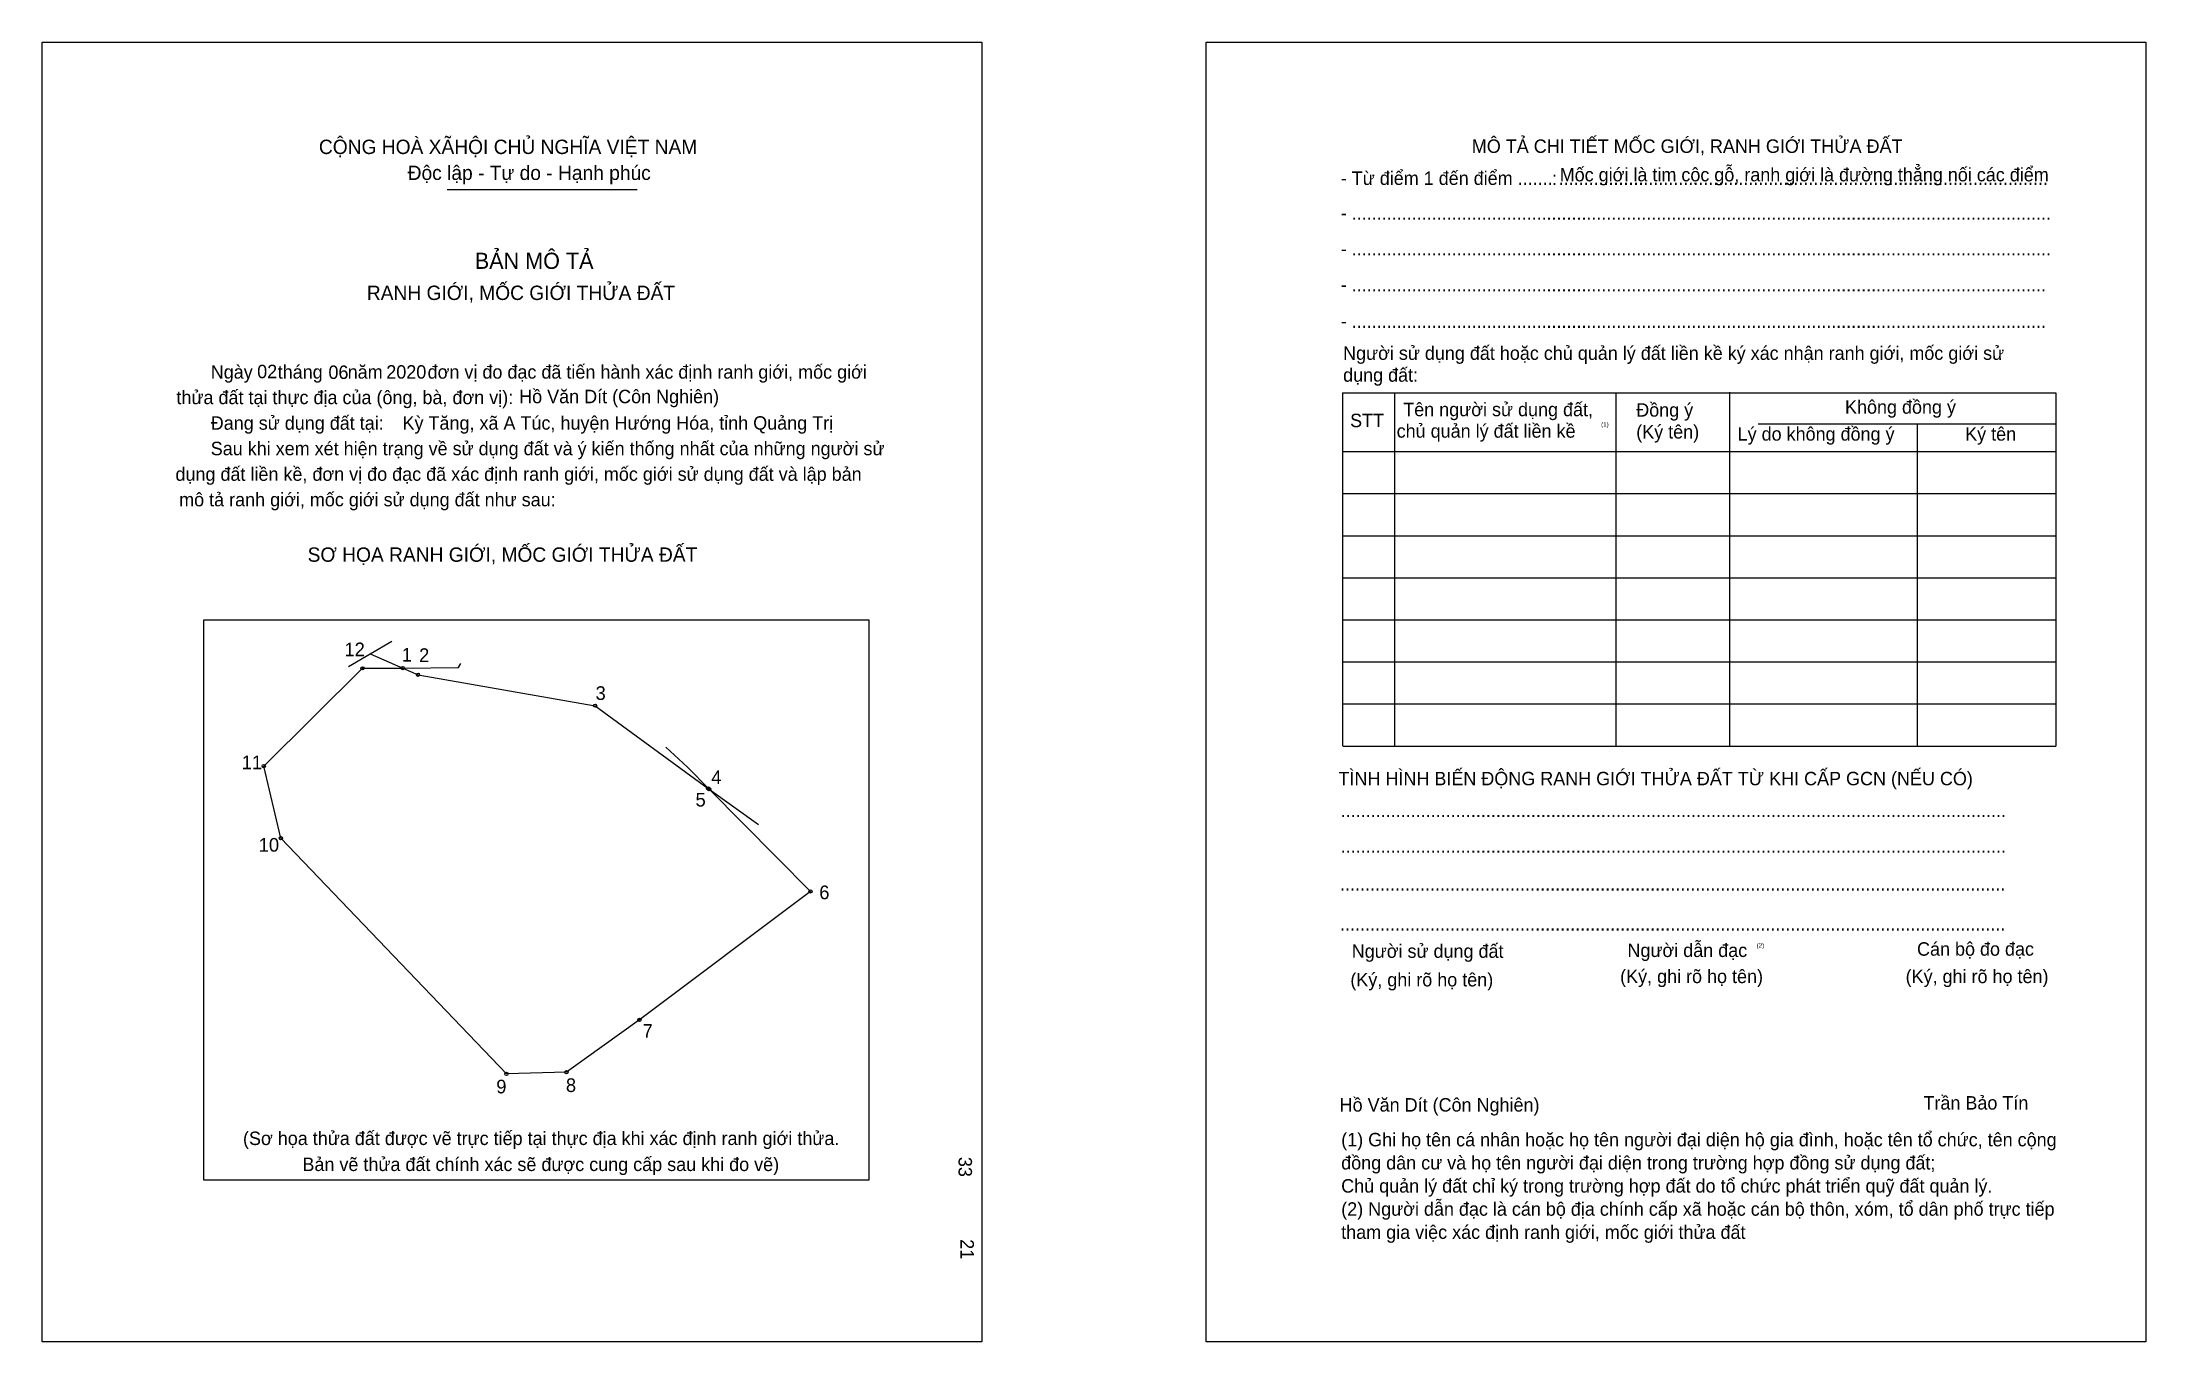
# Model space of a CAD drawing. Extents: x 549276 to 549611, y 1823359 to 1823566.
import ezdxf

# ---------------------------------------------------------------- set-up
doc = ezdxf.new("R2010")
doc.units = 0
for name, color, linetype in [('bmtKhungInTrang1', 7, 'Continuous'), ('bmtKhungInTrang2', 7, 'Continuous'), ('bmtNoiDung', 7, 'Continuous'), ('bmtTemplate', 7, 'Continuous'), ('CanhThua', 7, 'Continuous'), ('MocDinhThua', 7, 'Continuous'), ('RauThua', 7, 'Continuous'), ('SoHieuDinhThua', 7, 'Continuous')]:
    doc.layers.add(name, color=color, linetype=linetype)

msp = doc.modelspace()

# ---------------------------------------------------------------- linework, layer by layer
at = {"layer": 'bmtKhungInTrang1'}
msp.add_lwpolyline([(549275.53, 1823566.03), (549425.48, 1823566.03), (549425.48, 1823358.64), (549275.53, 1823358.64)], close=True, dxfattribs=at)
at = {"layer": 'bmtKhungInTrang2'}
msp.add_lwpolyline([(549461.24, 1823566.03), (549611.19, 1823566.03), (549611.19, 1823358.64), (549461.24, 1823358.64)], close=True, dxfattribs=at)
at = {"layer": 'bmtTemplate'}
for p, q in [((549340.15, 1823542.53), (549370.47, 1823542.53)), ((549491.32, 1823510.09), (549491.32, 1823453.71)), ((549526.59, 1823510.09), (549526.59, 1823453.71)), ((549544.74, 1823510.16), (549544.74, 1823453.71)), ((549596.83, 1823510.09), (549596.83, 1823453.71)), ((549549.34, 1823505.13), (549596.83, 1823505.13)), ((549483.1, 1823500.7), (549596.83, 1823500.7)), ((549483.1, 1823493.98), (549596.83, 1823493.98)), ((549483.1, 1823487.27), (549596.83, 1823487.27)), ((549483.1, 1823480.56), (549596.83, 1823480.56)), ((549483.1, 1823473.85), (549596.83, 1823473.85)), ((549483.1, 1823467.14), (549596.83, 1823467.14)), ((549483.1, 1823460.42), (549596.83, 1823460.42)), ((549483.1, 1823453.71), (549596.83, 1823453.71))]:
    msp.add_line(p, q, dxfattribs=at)
for points in [[(549483.02, 1823510.09), (549596.83, 1823510.09)], [(549483.02, 1823510.09), (549483.02, 1823453.71)], [(549574.69, 1823505.06), (549574.69, 1823453.71)]]:
    msp.add_lwpolyline(points, dxfattribs=at)
msp.add_lwpolyline([(549301.33, 1823384.47), (549301.33, 1823473.84), (549407.43, 1823473.84), (549407.43, 1823384.47)], close=True, dxfattribs=at)
at = {"layer": 'CanhThua'}
for p, q in [((549310.9, 1823450.51), (549326.64, 1823466.11)), ((549326.64, 1823466.11), (549333.07, 1823466.15)), ((549333.07, 1823466.15), (549335.51, 1823465.08)), ((549335.51, 1823465.08), (549363.76, 1823460.15)), ((549363.76, 1823460.15), (549381.79, 1823446.95)), ((549313.63, 1823439), (549310.9, 1823450.51)), ((549381.79, 1823446.95), (549381.98, 1823446.81)), ((549381.98, 1823446.81), (549398.13, 1823430.52)), ((549349.61, 1823401.4), (549313.63, 1823439)), ((549398.13, 1823430.52), (549370.83, 1823410.01)), ((549370.83, 1823410.01), (549359.2, 1823401.67)), ((549359.2, 1823401.67), (549349.61, 1823401.4))]:
    msp.add_line(p, q, dxfattribs=at)
at = {"layer": 'MocDinhThua'}
for centre in [(549326.64, 1823466.11), (549333.07, 1823466.15), (549335.51, 1823465.08), (549363.76, 1823460.15), (549310.9, 1823450.51), (549381.79, 1823446.95), (549381.98, 1823446.81), (549313.63, 1823439), (549398.13, 1823430.52), (549370.83, 1823410.01), (549349.61, 1823401.4), (549359.2, 1823401.67)]:
    msp.add_circle(centre, 0.262, dxfattribs=at)
at = {"layer": 'RauThua'}
for p, q in [((549327.88, 1823468.43), (549331.35, 1823470.43)), ((549324.42, 1823466.41), (549327.88, 1823468.43)), ((549327.88, 1823468.43), (549333.07, 1823466.15)), ((549327.88, 1823468.43), (549333.07, 1823466.15)), ((549333.07, 1823466.15), (549341.96, 1823466.22)), ((549341.96, 1823466.22), (549342.33, 1823466.89)), ((549375.03, 1823453.53), (549378.48, 1823450.34)), ((549378.48, 1823450.34), (549381.98, 1823446.81)), ((549381.98, 1823446.81), (549389.85, 1823441.2))]:
    msp.add_line(p, q, dxfattribs=at)

# ---------------------------------------------------------------- texts
at = {"layer": 'bmtNoiDung'}
for s, height, p in [('02', 2.145, (549309.85, 1823512.4)), ('06', 2.145, (549321.22, 1823512.28)), ('2020', 2.145, (549330.45, 1823512.33)), ('Hồ Văn Dít (Côn Nghiên)', 2.1455, (549351.65, 1823508.41)), ('Kỳ Tăng, xã A Túc, huyện Hướng Hóa, tỉnh Quảng Trị', 2.1455, (549333.04, 1823504.19)), ('Hồ Văn Dít (Côn Nghiên)', 2.1455, (549482.55, 1823395.39))]:
    msp.add_text(s, height=height, dxfattribs=at).set_placement(p)
for s, p in [('33', (549421.75, 1823388.16)), ('21', (549422.05, 1823375.03))]:
    msp.add_text(s, height=2.145, rotation=270, dxfattribs=at).set_placement(p)
at = {"layer": 'bmtTemplate'}
for s, height, p in [('CỘNG HOÀ XÃHỘI CHỦ NGHĨA VIỆT NAM', 2.2885, (549319.7, 1823548.17)), ('MÔ TẢ CHI TIẾT MỐC GIỚI, RANH GIỚI THỬA ĐẤT', 2.1447, (549503.64, 1823548.35)), ('Độc lập - Tự do - Hạnh phúc', 2.2885, (549333.86, 1823544.03)), ('Mốc giới là tim cộc gỗ, ranh giới là đường thẳng nối các điểm', 2.1447, (549517.66, 1823543.81)), ('- Từ điểm 1 đến điểm .......', 2.1447, (549482.73, 1823543.24)), (':', 2.14, (549516.43, 1823543.24)), ('..................................................................................................', 2.1447, (549517.48, 1823543.24)), ('- ............................................................................................................................................', 2.14467, (549482.73, 1823537.68)), ('BẢN MÔ TẢ', 2.575, (549344.57, 1823529.85)), ('- ............................................................................................................................................', 2.14467, (549482.73, 1823531.98)), ('RANH GIỚI, MỐC GIỚI THỬA ĐẤT', 2.2885, (549327.35, 1823524.88)), ('- ...........................................................................................................................................', 2.14467, (549482.73, 1823526.27)), ('- ...........................................................................................................................................', 2.14467, (549482.73, 1823520.43)), ('Người sử dụng đất hoặc chủ quản lý đất liền kề ký xác nhận ranh giới, mốc giới sử', 2.1447, (549483.1, 1823515.33)), ('Ngày     tháng     năm         đơn vị đo đạc đã tiến hành xác định ranh giới, mốc giới ', 2.1455, (549302.44, 1823512.33)), ('dụng đất:', 2.145, (549483.1, 1823511.84)), ('thửa đất tại thực địa của (ông, bà, đơn vị):', 2.1455, (549296.97, 1823508.26)), ('Đang sử dụng đất tại:', 2.1455, (549302.44, 1823504.18)), ('STT', 2.145, (549484.22, 1823504.59)), ('Tên người sử dụng đất,', 2.1447, (549492.7, 1823506.34)), ('Đồng ý', 2.145, (549529.87, 1823506.27)), ('Không đồng ý', 2.1447, (549563.18, 1823506.74)), ('chủ quản lý đất liền kề', 2.1447, (549491.65, 1823502.91)), ('(1)', 0.715, (549524.27, 1823504.67)), ('(Ký tên)', 2.145, (549529.87, 1823502.78)), ('Lý do không đồng ý', 2.1447, (549546.05, 1823502.44)), ('Ký tên', 2.145, (549582.35, 1823502.44)), ('Sau khi xem xét hiện trạng về sử dụng đất và ý kiến thống nhất của những người sử ', 2.1455, (549302.44, 1823500.11)), ('dụng đất liền kề, đơn vị đo đạc đã xác định ranh giới, mốc giới sử dụng đất và lập bản', 2.1455, (549296.81, 1823496.03)), ('mô tả ranh giới, mốc giới sử dụng đất như sau:', 2.1455, (549297.4, 1823491.96)), ('SƠ HỌA RANH GIỚI, MỐC GIỚI THỬA ĐẤT', 2.2885, (549317.9, 1823483.11)), ('TÌNH HÌNH BIẾN ĐỘNG RANH GIỚI THỬA ĐẤT TỪ KHI CẤP GCN (NẾU CÓ)', 2.1447, (549482.37, 1823447.45)), ('.....................................................................................................................................', 2.14788, (549482.73, 1823442.4)), ('.....................................................................................................................................', 2.14788, (549482.73, 1823436.7)), ('.....................................................................................................................................', 2.14788, (549482.62, 1823430.66)), ('.....................................................................................................................................', 2.14788, (549482.62, 1823424.28)), ('Người sử dụng đất', 2.1447, (549484.48, 1823419.92)), ('Người dẫn đạc', 2.1447, (549528.47, 1823420.05)), ('(2)', 0.715, (549549.07, 1823421.53)), ('Cán bộ đo đạc', 2.1447, (549574.67, 1823420.26)), ('(Ký, ghi rõ họ tên)', 2.1447, (549484.26, 1823415.36)), ('(Ký, ghi rõ họ tên)', 2.1447, (549527.3, 1823415.89)), ('(Ký, ghi rõ họ tên)', 2.1447, (549572.85, 1823415.89)), ('Trần Bảo Tín', 2.1447, (549575.69, 1823395.71)), ('(Sơ họa thửa đất được vẽ trực tiếp tại thực địa khi xác định ranh giới thửa.', 2.1455, (549307.59, 1823390.05)), ('(1) Ghi họ tên cá nhân hoặc họ tên người đại diện hộ gia đình, hoặc tên tổ chức, tên cộng', 2.1447, (549482.8, 1823389.84)), ('Bản vẽ thửa đất chính xác sẽ được cung cấp sau khi đo vẽ)', 2.1455, (549317.07, 1823385.9)), ('đồng dân cư và họ tên người đại diện trong trường hợp đồng sử dụng đất;', 2.1447, (549482.8, 1823386.15)), ('Chủ quản lý đất chỉ ký trong trường hợp đất do tổ chức phát triển quỹ đất quản lý.', 2.1447, (549482.8, 1823382.46)), ('(2) Người dẫn đạc là cán bộ địa chính cấp xã hoặc cán bộ thôn, xóm, tổ dân phố trực tiếp', 2.1447, (549482.8, 1823378.77)), ('tham gia việc xác định ranh giới, mốc giới thửa đất', 2.1447, (549482.8, 1823375.08))]:
    msp.add_text(s, height=height, dxfattribs=at).set_placement(p)
at = {"layer": 'SoHieuDinhThua'}
for s, height, p in [('12', 2.181, (549323.78, 1823468.04)), ('1', 2.18, (549332.94, 1823467.2)), ('2', 2.18, (549335.69, 1823467.12)), ('3', 2.18, (549363.84, 1823461.07)), ('11', 2.181, (549307.39, 1823450.02)), ('4', 2.18, (549382.29, 1823447.63)), ('5', 2.18, (549379.79, 1823444.06)), ('10', 2.181, (549310.1, 1823436.86)), ('6', 2.18, (549399.53, 1823429.27)), ('7', 2.18, (549371.34, 1823407.16)), ('9', 2.18, (549348, 1823398.29)), ('8', 2.18, (549359.11, 1823398.51))]:
    msp.add_text(s, height=height, dxfattribs=at).set_placement(p)

doc.saveas('drawing.dxf')
